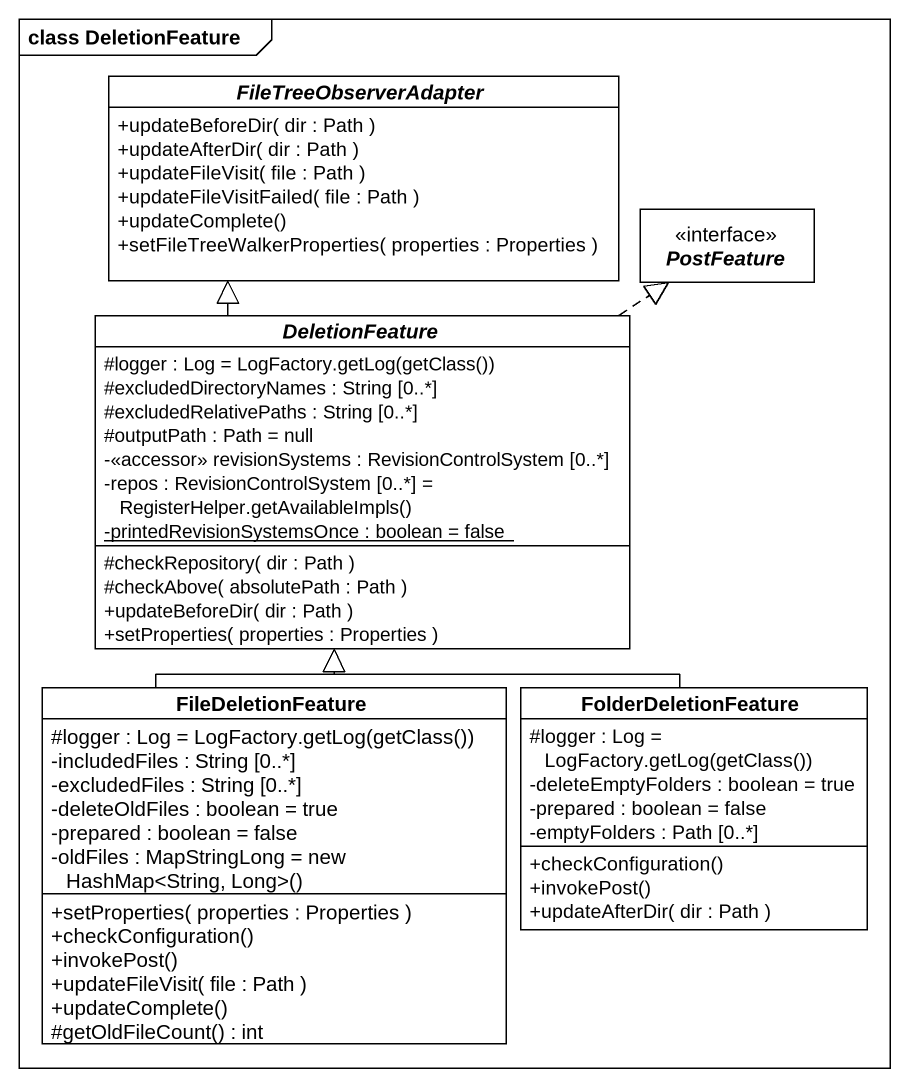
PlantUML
@startuml
mainframe class DeletionFeature
hide circle
hide empty members
skinparam classAttributeIconSize 0
abstract class FileTreeObserverAdapter {
  +updateBeforeDir( dir : Path )
  +updateAfterDir( dir : Path )
  +updateFileVisit( file : Path )
  +updateFileVisitFailed( file : Path )
  +updateComplete()
  +setFileTreeWalkerProperties( properties : Properties )
}
interface PostFeature
abstract class DeletionFeature {
  {field} #logger : Log = LogFactory.getLog(getClass())
  #excludedDirectoryNames : String [0..*]
  #excludedRelativePaths : String [0..*]
  #outputPath : Path = null
  -<<accessor>> revisionSystems : RevisionControlSystem [0..*]
  {field} -repos : RevisionControlSystem [0..*] = RegisterHelper.getAvailableImpls()
  {static} -printedRevisionSystemsOnce : boolean = false
  #checkRepository( dir : Path )
  #checkAbove( absolutePath : Path )
  +updateBeforeDir( dir : Path )
  +setProperties( properties : Properties )
}
class FileDeletionFeature {
  {field} #logger : Log = LogFactory.getLog(getClass())
  -includedFiles : String [0..*]
  -excludedFiles : String [0..*]
  -deleteOldFiles : boolean = true
  -prepared : boolean = false
  {field} -oldFiles : MapStringLong = new HashMap<String, Long>()
  +setProperties( properties : Properties )
  +checkConfiguration()
  +invokePost()
  +updateFileVisit( file : Path )
  +updateComplete()
  #getOldFileCount() : int
}
class FolderDeletionFeature {
  {field} #logger : Log = LogFactory.getLog(getClass())
  -deleteEmptyFolders : boolean = true
  -prepared : boolean = false
  -emptyFolders : Path [0..*]
  +checkConfiguration()
  +invokePost()
  +updateAfterDir( dir : Path )
}
DeletionFeature -up-|> FileTreeObserverAdapter
DeletionFeature .up.|> PostFeature
FileDeletionFeature -up-|> DeletionFeature
FolderDeletionFeature -up-|> DeletionFeature
@enduml
